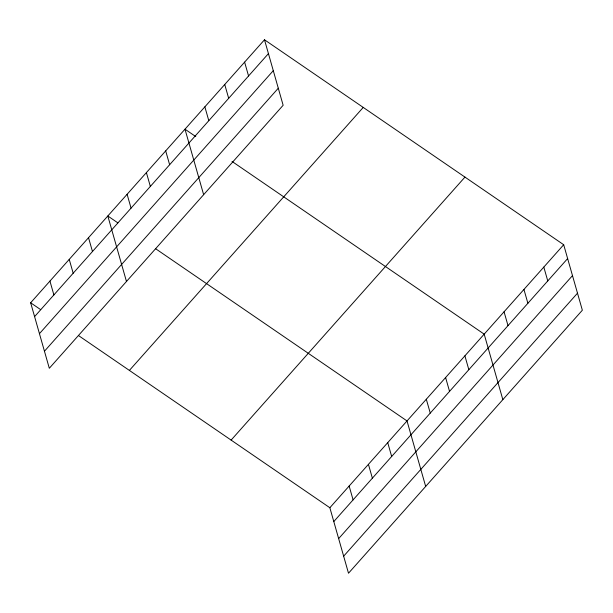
<?xml version="1.0" encoding="UTF-8"?>
<svg xmlns="http://www.w3.org/2000/svg" width="613" height="613" viewBox="0 0 613 613"><rect width="100%" height="100%" fill="white"/><g stroke="black" fill="none" stroke-linecap="round" stroke-linejoin="round"><path stroke-width="0.92" d="M264.494 39.776L283.145 105.267L49.308 368.267L30.65 302.784L264.494 39.776L563.692 244.733L582.35 310.216L348.506 573.224L329.855 507.733L78.479 335.541M34.589 316.622L268.433 53.615M39.447 333.664L273.291 70.664M44.45 351.226L278.294 88.218M129.389 370.413L363.233 107.413M231.116 440.096L464.96 177.096M329.855 507.733L563.692 244.733M333.794 521.571L567.638 258.571M338.652 538.612L572.496 275.612M343.655 556.175L577.492 293.175M195.785 136.599L184.988 129.197L203.639 194.689M232.043 161.434L484.186 334.154L502.844 399.638M117.849 222.856L107.819 215.991L126.47 281.482M155.641 248.748L407.017 420.939L425.675 486.431M30.65 302.784L40.68 309.649M543.815 267.084L547.761 280.923M523.939 289.443L527.885 303.282M504.062 311.795L508.008 325.633M464.899 355.846L468.838 369.685M445.605 377.547L449.544 391.385M426.311 399.247L430.257 413.085M387.73 442.64L391.669 456.478M368.436 464.34L372.375 478.178M244.618 62.135L248.556 75.974M349.142 486.032L353.088 499.871M224.741 84.487L228.68 98.325M204.865 106.846L208.803 120.684M165.694 150.898L169.632 164.736M146.4 172.598L150.346 186.436M127.113 194.29L131.052 208.129M88.525 237.691L92.471 251.529M69.231 259.383L73.177 273.222M49.944 281.083L53.883 294.922"/></g></svg>
